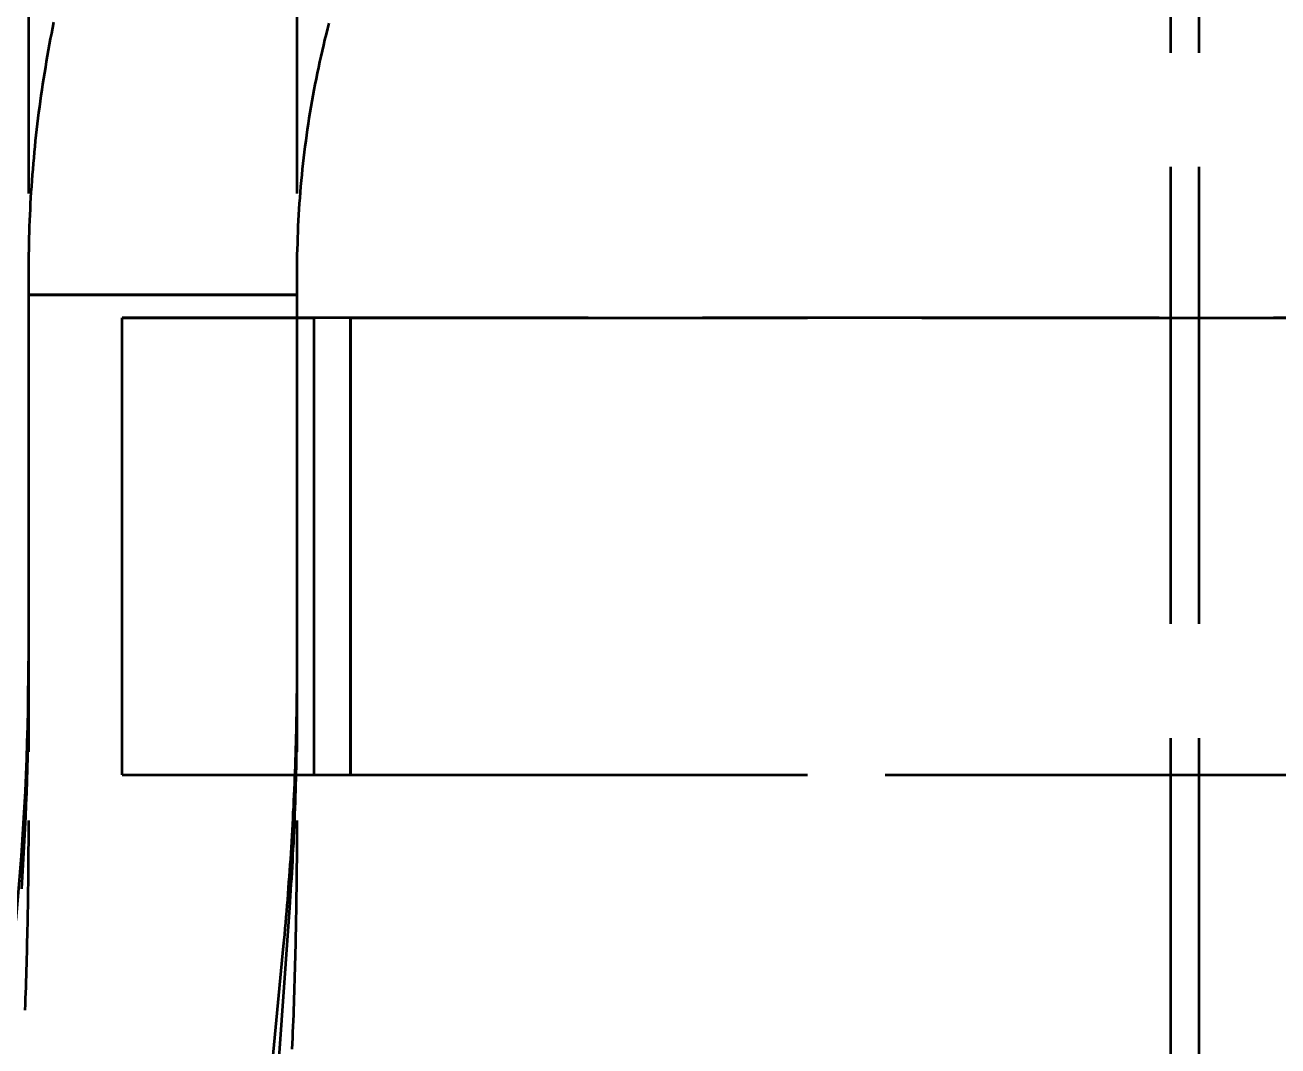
# Model space of a CAD drawing. Header units: millimetres. Extents: x 0 to 2382, y 0 to 420.
# Drawn here: x 151.77 to 162.74, y 280.63 to 289.56 of the extents above; entities that cross this region are included whole.
import ezdxf

# ---------------------------------------------------------------- set-up
doc = ezdxf.new("R2010")
doc.units = ezdxf.units.MM
doc.linetypes.add('IRAM-E-TRAZOS', pattern=[5, 4, -1])
doc.layers.add('02-OCULTA', color=4, linetype='IRAM-E-TRAZOS', lineweight=35)
doc.layers.add('04-COTA', color=3, linetype='CONTINUOUS', lineweight=18)
doc.styles.add('ISO3098', font='isocpeur.ttf')
doc.dimstyles.new('FLAMA-IRAM', dxfattribs={"dimtxt": 3.5, "dimasz": 3.5, "dimexe": 2, "dimexo": 1.5, "dimgap": 1, "dimtad": 1, "dimdec": 1, "dimtxsty": 'ISO3098', "dimblk": 'IRAM_FLECHA', "dimblk1": 'IRAM_FLECHA', "dimblk2": 'IRAM_FLECHA', "dimcen": 2.5, "dimclrd": 256, "dimclre": 256, "dimclrt": 256, "dimazin": 3, "dimtfac": 1, "dimtmove": 0, "dimatfit": 3, "dimlwd": 18, "dimlwe": 18})

# ---------------------------------------------------------------- blocks, each defined once
blk = doc.blocks.new('IRAM_FLECHA')
blk.add_solid([(0, 0), (-1, 0.125), (-1, -0.125)])

msp = doc.modelspace()

# ---------------------------------------------------------------- linework, layer by layer
at = {"layer": '02-OCULTA'}
for p, q in [((161.8, 219.32), (161.8, 303.267)), ((162.05, 219.32), (162.05, 303.267)), ((151.8, 297.087), (151.8, 283.683)), ((154.15, 297.087), (154.15, 283.683)), ((151.8, 287.4), (151.8, 283.993)), ((151.8, 287.4), (151.8, 283.683)), ((151.8, 287.4), (151.8, 287.2)), ((154.15, 287.4), (154.15, 283.993)), ((154.15, 287.4), (154.15, 283.683)), ((154.15, 287.4), (154.15, 287.2)), ((151.8, 287.2), (151.8, 282.6)), ((154.15, 287.2), (154.15, 282.6)), ((154.62, 287), (152.62, 287)), ((152.62, 287), (154.3, 287)), ((152.62, 283), (152.62, 287)), ((152.62, 283), (152.62, 287)), ((154.3, 283), (154.3, 287)), ((154.3, 283), (154.3, 287)), ((171.7, 287), (154.3, 287)), ((154.62, 287), (171.38, 287)), ((154.62, 283), (154.62, 287)), ((154.62, 287), (154.62, 283)), ((152.62, 283), (154.62, 283)), ((152.62, 283), (154.3, 283)), ((154.3, 283), (171.7, 283)), ((154.62, 283), (171.38, 283)), ((154.085, 281.837), (153.865, 278.734)), ((154.085, 281.837), (153.865, 278.734)), ((154.031, 281.5), (153.826, 279.362))]:
    msp.add_line(p, q, dxfattribs=at)
for points in [[(152.02, 289.587), (152.01, 289.538), (152.001, 289.489), (151.991, 289.44), (151.982, 289.391), (151.973, 289.341), (151.964, 289.292), (151.956, 289.243), (151.948, 289.193), (151.94, 289.144), (151.932, 289.095), (151.924, 289.045), (151.917, 288.996), (151.909, 288.946), (151.903, 288.897), (151.896, 288.847), (151.889, 288.797), (151.883, 288.748), (151.877, 288.698), (151.871, 288.648), (151.866, 288.599), (151.86, 288.549), (151.855, 288.499), (151.85, 288.449), (151.846, 288.399), (151.841, 288.35), (151.837, 288.3), (151.833, 288.25), (151.829, 288.2), (151.826, 288.15), (151.822, 288.1), (151.819, 288.05), (151.816, 288), (151.814, 287.95), (151.811, 287.9), (151.809, 287.85), (151.807, 287.8), (151.806, 287.75), (151.804, 287.7), (151.803, 287.65), (151.802, 287.6), (151.801, 287.55), (151.8, 287.5), (151.8, 287.45), (151.8, 287.4)], [(152.02, 289.587), (152.01, 289.538), (152.001, 289.489), (151.991, 289.44), (151.982, 289.391), (151.973, 289.341), (151.964, 289.292), (151.956, 289.243), (151.948, 289.193), (151.94, 289.144), (151.932, 289.095), (151.924, 289.045), (151.917, 288.996), (151.909, 288.946), (151.903, 288.897), (151.896, 288.847), (151.889, 288.797), (151.883, 288.748), (151.877, 288.698), (151.871, 288.648), (151.866, 288.599), (151.86, 288.549), (151.855, 288.499), (151.85, 288.449), (151.846, 288.399), (151.841, 288.35), (151.837, 288.3), (151.833, 288.25), (151.829, 288.2), (151.826, 288.15), (151.822, 288.1), (151.819, 288.05), (151.816, 288), (151.814, 287.95), (151.811, 287.9), (151.809, 287.85), (151.807, 287.8), (151.806, 287.75), (151.804, 287.7), (151.803, 287.65), (151.802, 287.6), (151.801, 287.55), (151.8, 287.5), (151.8, 287.45), (151.8, 287.4)], [(152.02, 289.587), (152.01, 289.538), (152.001, 289.489), (151.991, 289.44), (151.982, 289.391), (151.973, 289.341), (151.964, 289.292), (151.956, 289.243), (151.948, 289.193), (151.94, 289.144), (151.932, 289.095), (151.924, 289.045), (151.917, 288.996), (151.909, 288.946), (151.903, 288.897), (151.896, 288.847), (151.889, 288.797), (151.883, 288.748), (151.877, 288.698), (151.871, 288.648), (151.866, 288.599), (151.86, 288.549), (151.855, 288.499), (151.85, 288.449), (151.846, 288.399), (151.841, 288.35), (151.837, 288.3), (151.833, 288.25), (151.829, 288.2), (151.826, 288.15), (151.822, 288.1), (151.819, 288.05), (151.816, 288), (151.814, 287.95), (151.811, 287.9), (151.809, 287.85), (151.807, 287.8), (151.806, 287.75), (151.804, 287.7), (151.803, 287.65), (151.802, 287.6), (151.801, 287.55), (151.8, 287.5), (151.8, 287.45), (151.8, 287.4)], [(154.43, 289.58), (154.418, 289.531), (154.405, 289.483), (154.393, 289.434), (154.382, 289.385), (154.37, 289.337), (154.359, 289.288), (154.348, 289.239), (154.338, 289.19), (154.328, 289.141), (154.318, 289.092), (154.308, 289.043), (154.299, 288.994), (154.289, 288.944), (154.281, 288.895), (154.272, 288.846), (154.264, 288.796), (154.256, 288.747), (154.248, 288.697), (154.241, 288.648), (154.234, 288.598), (154.227, 288.549), (154.22, 288.499), (154.214, 288.449), (154.208, 288.399), (154.202, 288.35), (154.197, 288.3), (154.192, 288.25), (154.187, 288.2), (154.183, 288.15), (154.178, 288.1), (154.175, 288.05), (154.171, 288.001), (154.168, 287.951), (154.165, 287.901), (154.162, 287.851), (154.159, 287.801), (154.157, 287.751), (154.155, 287.7), (154.154, 287.65), (154.152, 287.6), (154.151, 287.55), (154.151, 287.5), (154.15, 287.45), (154.15, 287.4)], [(154.43, 289.58), (154.418, 289.531), (154.405, 289.483), (154.393, 289.434), (154.382, 289.385), (154.37, 289.337), (154.359, 289.288), (154.348, 289.239), (154.338, 289.19), (154.328, 289.141), (154.318, 289.092), (154.308, 289.043), (154.299, 288.994), (154.289, 288.944), (154.281, 288.895), (154.272, 288.846), (154.264, 288.796), (154.256, 288.747), (154.248, 288.697), (154.241, 288.648), (154.234, 288.598), (154.227, 288.549), (154.22, 288.499), (154.214, 288.449), (154.208, 288.399), (154.202, 288.35), (154.197, 288.3), (154.192, 288.25), (154.187, 288.2), (154.183, 288.15), (154.178, 288.1), (154.175, 288.05), (154.171, 288.001), (154.168, 287.951), (154.165, 287.901), (154.162, 287.851), (154.159, 287.801), (154.157, 287.751), (154.155, 287.7), (154.154, 287.65), (154.152, 287.6), (154.151, 287.55), (154.151, 287.5), (154.15, 287.45), (154.15, 287.4)], [(154.43, 289.58), (154.418, 289.531), (154.405, 289.483), (154.393, 289.434), (154.382, 289.385), (154.37, 289.337), (154.359, 289.288), (154.348, 289.239), (154.338, 289.19), (154.328, 289.141), (154.318, 289.092), (154.308, 289.043), (154.299, 288.994), (154.289, 288.944), (154.281, 288.895), (154.272, 288.846), (154.264, 288.796), (154.256, 288.747), (154.248, 288.697), (154.241, 288.648), (154.234, 288.598), (154.227, 288.549), (154.22, 288.499), (154.214, 288.449), (154.208, 288.399), (154.202, 288.35), (154.197, 288.3), (154.192, 288.25), (154.187, 288.2), (154.183, 288.15), (154.178, 288.1), (154.175, 288.05), (154.171, 288.001), (154.168, 287.951), (154.165, 287.901), (154.162, 287.851), (154.159, 287.801), (154.157, 287.751), (154.155, 287.7), (154.154, 287.65), (154.152, 287.6), (154.151, 287.55), (154.151, 287.5), (154.15, 287.45), (154.15, 287.4)], [(151.8, 287.2), (151.85, 287.2), (151.9, 287.2), (151.95, 287.2), (152, 287.2), (152.05, 287.2), (152.1, 287.2), (152.15, 287.2), (152.2, 287.2), (152.25, 287.2), (152.3, 287.2), (152.35, 287.2), (152.4, 287.2), (152.45, 287.2), (152.5, 287.2), (152.55, 287.2), (152.6, 287.2), (152.65, 287.2), (152.7, 287.2), (152.75, 287.2), (152.8, 287.2), (152.85, 287.2), (152.9, 287.2), (152.95, 287.2), (153, 287.2), (153.05, 287.2), (153.1, 287.2), (153.15, 287.2), (153.2, 287.2), (153.25, 287.2), (153.3, 287.2), (153.35, 287.2), (153.4, 287.2), (153.45, 287.2), (153.5, 287.2), (153.55, 287.2), (153.6, 287.2), (153.65, 287.2), (153.7, 287.2), (153.75, 287.2), (153.8, 287.2), (153.85, 287.2), (153.9, 287.2), (153.95, 287.2), (154, 287.2), (154.05, 287.2), (154.1, 287.2), (154.15, 287.2)], [(154.15, 287.2), (154.1, 287.2), (154.05, 287.2), (154, 287.2), (153.95, 287.2), (153.9, 287.2), (153.85, 287.2), (153.8, 287.2), (153.75, 287.2), (153.7, 287.2), (153.65, 287.2), (153.6, 287.2), (153.55, 287.2), (153.5, 287.2), (153.45, 287.2), (153.4, 287.2), (153.35, 287.2), (153.3, 287.2), (153.25, 287.2), (153.2, 287.2), (153.15, 287.2), (153.1, 287.2), (153.05, 287.2), (153, 287.2), (152.95, 287.2), (152.9, 287.2), (152.85, 287.2), (152.8, 287.2), (152.75, 287.2), (152.7, 287.2), (152.65, 287.2), (152.6, 287.2), (152.55, 287.2), (152.5, 287.2), (152.45, 287.2), (152.4, 287.2), (152.35, 287.2), (152.3, 287.2), (152.25, 287.2), (152.2, 287.2), (152.15, 287.2), (152.1, 287.2), (152.05, 287.2), (152, 287.2), (151.95, 287.2), (151.9, 287.2), (151.85, 287.2), (151.8, 287.2)], [(151.8, 287.2), (151.85, 287.2), (151.9, 287.2), (151.95, 287.2), (152, 287.2), (152.05, 287.2), (152.1, 287.2), (152.15, 287.2), (152.2, 287.2), (152.25, 287.2), (152.3, 287.2), (152.35, 287.2), (152.4, 287.2), (152.45, 287.2), (152.5, 287.2), (152.55, 287.2), (152.6, 287.2), (152.65, 287.2), (152.7, 287.2), (152.75, 287.2), (152.8, 287.2), (152.85, 287.2), (152.9, 287.2), (152.95, 287.2), (153, 287.2), (153.05, 287.2), (153.1, 287.2), (153.15, 287.2), (153.2, 287.2), (153.25, 287.2), (153.3, 287.2), (153.35, 287.2), (153.4, 287.2), (153.45, 287.2), (153.5, 287.2), (153.55, 287.2), (153.6, 287.2), (153.65, 287.2), (153.7, 287.2), (153.75, 287.2), (153.8, 287.2), (153.85, 287.2), (153.9, 287.2), (153.95, 287.2), (154, 287.2), (154.05, 287.2), (154.1, 287.2), (154.15, 287.2)], [(154.15, 287.2), (154.1, 287.2), (154.05, 287.2), (154, 287.2), (153.95, 287.2), (153.9, 287.2), (153.85, 287.2), (153.8, 287.2), (153.75, 287.2), (153.7, 287.2), (153.65, 287.2), (153.6, 287.2), (153.55, 287.2), (153.5, 287.2), (153.45, 287.2), (153.4, 287.2), (153.35, 287.2), (153.3, 287.2), (153.25, 287.2), (153.2, 287.2), (153.15, 287.2), (153.1, 287.2), (153.05, 287.2), (153, 287.2), (152.95, 287.2), (152.9, 287.2), (152.85, 287.2), (152.8, 287.2), (152.75, 287.2), (152.7, 287.2), (152.65, 287.2), (152.6, 287.2), (152.55, 287.2), (152.5, 287.2), (152.45, 287.2), (152.4, 287.2), (152.35, 287.2), (152.3, 287.2), (152.25, 287.2), (152.2, 287.2), (152.15, 287.2), (152.1, 287.2), (152.05, 287.2), (152, 287.2), (151.95, 287.2), (151.9, 287.2), (151.85, 287.2), (151.8, 287.2)], [(154.15, 283.993), (154.15, 283.942), (154.15, 283.891), (154.15, 283.84), (154.149, 283.789), (154.149, 283.738), (154.148, 283.687), (154.148, 283.637), (154.147, 283.586), (154.146, 283.535), (154.145, 283.484), (154.144, 283.433), (154.143, 283.382), (154.142, 283.331), (154.14, 283.28), (154.139, 283.229), (154.137, 283.178), (154.136, 283.127), (154.134, 283.076), (154.132, 283.025), (154.13, 282.974), (154.128, 282.923), (154.126, 282.873), (154.124, 282.822), (154.121, 282.771), (154.119, 282.72), (154.116, 282.669), (154.114, 282.618), (154.111, 282.567), (154.108, 282.516), (154.105, 282.466), (154.102, 282.415), (154.099, 282.364), (154.096, 282.313), (154.093, 282.262), (154.089, 282.211), (154.086, 282.16), (154.082, 282.11), (154.078, 282.059), (154.075, 282.008), (154.071, 281.957), (154.067, 281.906), (154.063, 281.856), (154.058, 281.805), (154.054, 281.754), (154.05, 281.703), (154.045, 281.653), (154.041, 281.602), (154.036, 281.551), (154.031, 281.5)], [(154.15, 283.683), (154.15, 283.631), (154.15, 283.58), (154.15, 283.529), (154.149, 283.477), (154.149, 283.426), (154.148, 283.375), (154.148, 283.324), (154.147, 283.272), (154.146, 283.221), (154.145, 283.17), (154.144, 283.118), (154.143, 283.067), (154.141, 283.016), (154.14, 282.964), (154.139, 282.913), (154.137, 282.862), (154.135, 282.81), (154.134, 282.759), (154.132, 282.708), (154.13, 282.656), (154.128, 282.605), (154.126, 282.554), (154.123, 282.503), (154.121, 282.451), (154.119, 282.4), (154.116, 282.349), (154.113, 282.298), (154.111, 282.246), (154.108, 282.195), (154.105, 282.144), (154.102, 282.093), (154.098, 282.041), (154.095, 281.99), (154.092, 281.939), (154.088, 281.888), (154.085, 281.837)], [(154.15, 283.683), (154.15, 283.631), (154.15, 283.58), (154.15, 283.529), (154.149, 283.477), (154.149, 283.426), (154.148, 283.375), (154.148, 283.324), (154.147, 283.272), (154.146, 283.221), (154.145, 283.17), (154.144, 283.118), (154.143, 283.067), (154.141, 283.016), (154.14, 282.964), (154.139, 282.913), (154.137, 282.862), (154.135, 282.81), (154.134, 282.759), (154.132, 282.708), (154.13, 282.656), (154.128, 282.605), (154.126, 282.554), (154.123, 282.503), (154.121, 282.451), (154.119, 282.4), (154.116, 282.349), (154.113, 282.298), (154.111, 282.246), (154.108, 282.195), (154.105, 282.144), (154.102, 282.093), (154.098, 282.041), (154.095, 281.99), (154.092, 281.939), (154.088, 281.888), (154.085, 281.837)], [(151.8, 282.6), (151.8, 282.55), (151.8, 282.499), (151.8, 282.449), (151.8, 282.399), (151.799, 282.349), (151.799, 282.298), (151.799, 282.248), (151.798, 282.198), (151.798, 282.147), (151.797, 282.097), (151.797, 282.047), (151.796, 281.996), (151.795, 281.946), (151.794, 281.896), (151.794, 281.846), (151.793, 281.795), (151.792, 281.745), (151.791, 281.695), (151.79, 281.644), (151.788, 281.594), (151.787, 281.544), (151.786, 281.494), (151.785, 281.443), (151.783, 281.393), (151.782, 281.343), (151.781, 281.292), (151.779, 281.242), (151.777, 281.192), (151.776, 281.142), (151.774, 281.091), (151.772, 281.041), (151.77, 280.991), (151.769, 280.941)], [(154.15, 282.6), (154.15, 282.55), (154.15, 282.5), (154.15, 282.45), (154.15, 282.4), (154.149, 282.35), (154.149, 282.3), (154.149, 282.25), (154.148, 282.199), (154.148, 282.149), (154.147, 282.099), (154.147, 282.049), (154.146, 281.999), (154.145, 281.949), (154.145, 281.899), (154.144, 281.849), (154.143, 281.799), (154.142, 281.749), (154.141, 281.699), (154.14, 281.649), (154.139, 281.599), (154.138, 281.549), (154.137, 281.499), (154.136, 281.449), (154.134, 281.398), (154.133, 281.348), (154.132, 281.298), (154.13, 281.248), (154.129, 281.198), (154.127, 281.148), (154.126, 281.098), (154.124, 281.048), (154.122, 280.998), (154.12, 280.948), (154.119, 280.898), (154.117, 280.848), (154.115, 280.798), (154.113, 280.748), (154.111, 280.698), (154.109, 280.648), (154.107, 280.598)]]:
    msp.add_lwpolyline(points, dxfattribs=at)
for centre, start in [((127.975, 283.993), -5.4649), ((127.975, 283.683), -4.0448), ((127.975, 283.683), -4.0448)]:
    msp.add_arc(centre, 23.825, start, 0, dxfattribs=at)

# ---------------------------------------------------------------- dimensions: what is measured, and where the dimension line sits
at = {"layer": '04-COTA'}
msp.add_linear_dim(base=(126, 213.5), p1=(147, 213.5), p2=(160, 304.887), angle=90, dimstyle='FLAMA-IRAM', override={"dimlfac": 10}, dxfattribs=at).render()

doc.saveas('drawing.dxf')
